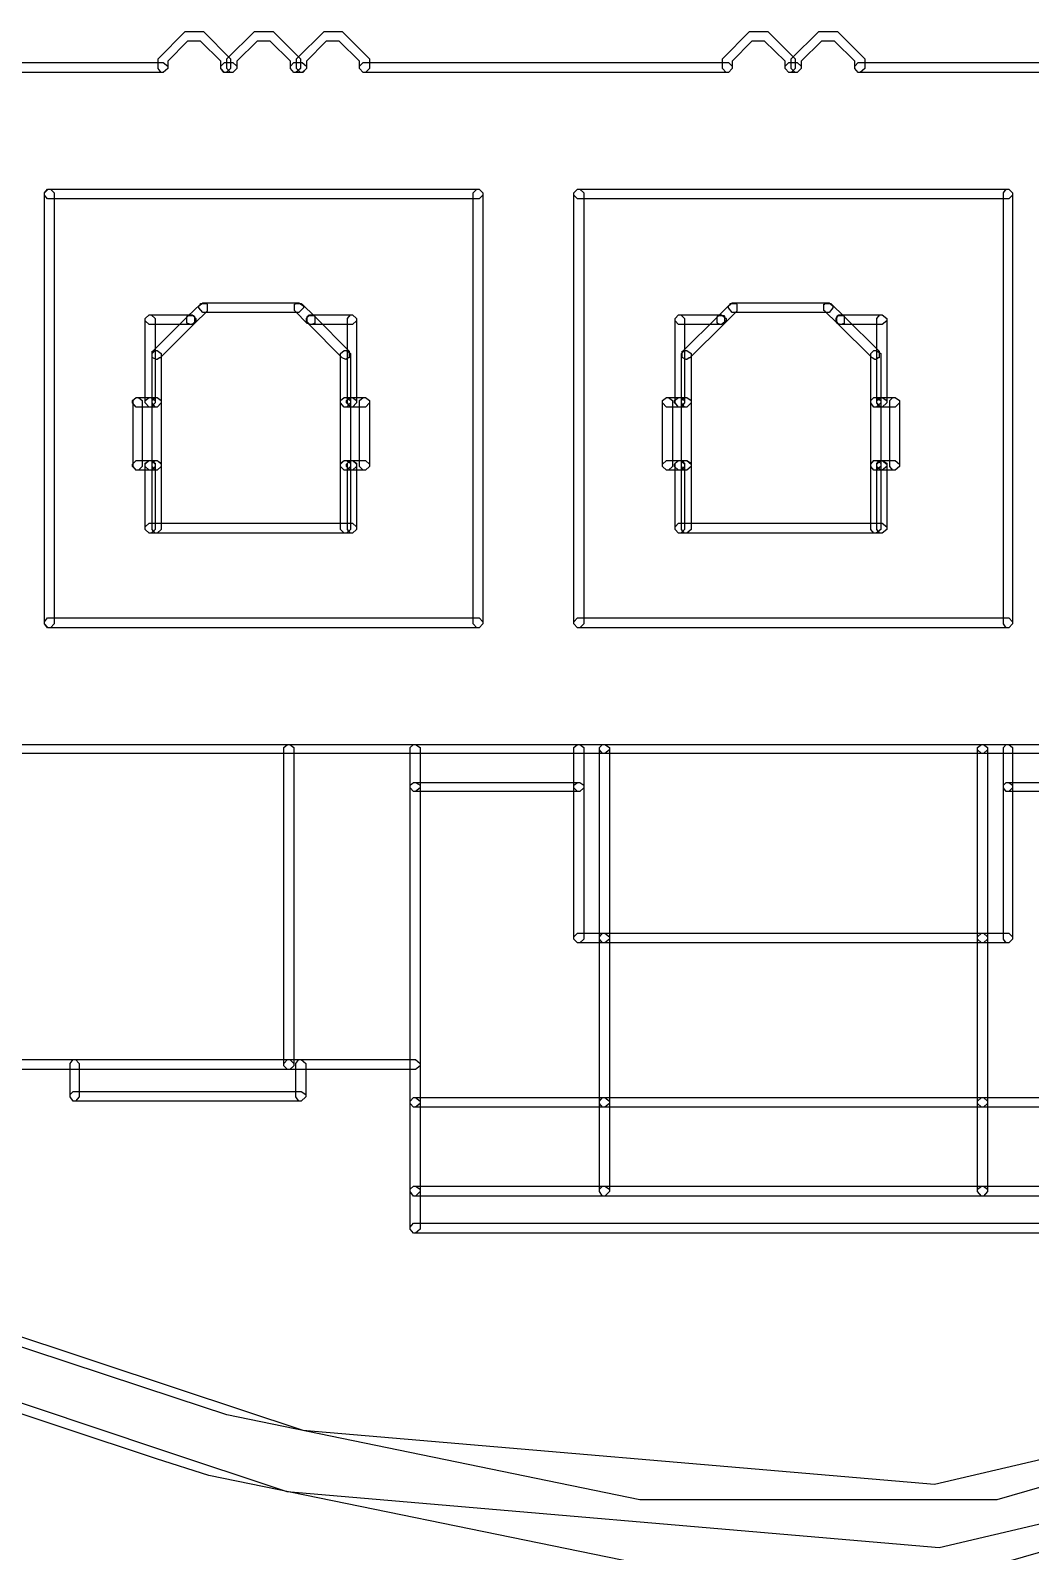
# Model space of a CAD drawing. Extents: x 0.54 to 10.46, y 0.74 to 7.76.
# Drawn here: x 9.7331 to 9.8047, y 4.4152 to 4.5242 of the extents above; entities that cross this region are included whole.
import ezdxf

# ---------------------------------------------------------------- set-up
doc = ezdxf.new("R2010")
doc.units = 0
doc.layers.get('0').update_dxf_attribs({"linetype": 'CONTINUOUS'})

msp = doc.modelspace()

# ---------------------------------------------------------------- linework, layer by layer
at = {"color": 0}
for points in [[(9.93261, 4.55946), (9.92774, 4.52115), (9.92529, 4.51378), (9.92219, 4.50461), (9.8974, 4.46463), (9.86139, 4.43425), (9.85275, 4.4299), (9.8476, 4.42736), (9.80279, 4.41444), (9.78787, 4.41444), (9.78787, 4.41444), (9.77642, 4.41444), (9.74588, 4.42068), (9.74214, 4.42188), (9.72874, 4.42632)], [(9.729, 4.42703), (9.74235, 4.42258), (9.75146, 4.41954), (9.79818, 4.41553), (9.84381, 4.42626), (9.85243, 4.43056), (9.861, 4.4349), (9.89686, 4.46506), (9.9216, 4.50493), (9.92464, 4.51406), (9.92703, 4.52138), (9.93192, 4.55946)], [(9.92806, 4.55946), (9.92333, 4.5224), (9.92101, 4.51525), (9.91803, 4.50635), (9.89399, 4.46761), (9.85906, 4.43821), (9.85069, 4.43397), (9.84571, 4.43147), (9.80231, 4.41894), (9.78787, 4.41894), (9.78787, 4.41894), (9.77675, 4.41894), (9.74718, 4.42503), (9.74354, 4.42622), (9.73058, 4.4305)], [(9.73085, 4.43115), (9.74376, 4.42686), (9.75261, 4.42393), (9.79785, 4.42008), (9.84201, 4.43039), (9.85037, 4.43457), (9.85867, 4.43875), (9.89344, 4.46804), (9.91738, 4.50662), (9.92036, 4.51546), (9.92269, 4.52257), (9.92736, 4.55946)]]:
    msp.add_lwpolyline(points, dxfattribs=at)
for points in [[(9.74707, 4.52115), (9.74696, 4.52115), (9.74675, 4.52143), (9.74675, 4.52149), (9.74675, 4.52197), (9.74528, 4.52339), (9.74485, 4.52339), (9.74436, 4.52339), (9.74294, 4.52197), (9.74294, 4.52149), (9.74294, 4.52143), (9.74262, 4.52115), (9.74257, 4.52115), (9.74246, 4.52115), (9.74224, 4.52143), (9.74224, 4.52149), (9.74224, 4.52214), (9.74419, 4.52408), (9.74485, 4.52408), (9.7455, 4.52408), (9.74744, 4.52214), (9.74744, 4.52149), (9.74744, 4.52143), (9.74713, 4.52115), (9.74707, 4.52115)], [(9.75206, 4.52115), (9.75196, 4.52115), (9.75174, 4.52143), (9.75174, 4.52149), (9.75174, 4.52197), (9.75028, 4.52339), (9.74983, 4.52339), (9.74935, 4.52339), (9.74789, 4.52197), (9.74789, 4.52149), (9.74789, 4.52143), (9.74761, 4.52115), (9.74756, 4.52115), (9.74744, 4.52115), (9.74718, 4.52143), (9.74718, 4.52149), (9.74718, 4.52214), (9.74914, 4.52408), (9.74983, 4.52408), (9.75049, 4.52408), (9.75244, 4.52214), (9.75244, 4.52149), (9.75244, 4.52143), (9.75211, 4.52115), (9.75206, 4.52115)], [(9.75706, 4.52115), (9.75694, 4.52115), (9.75667, 4.52143), (9.75667, 4.52149), (9.75667, 4.52197), (9.75521, 4.52339), (9.75478, 4.52339), (9.75429, 4.52339), (9.75287, 4.52197), (9.75287, 4.52149), (9.75287, 4.52143), (9.75261, 4.52115), (9.75256, 4.52115), (9.75244, 4.52115), (9.75217, 4.52143), (9.75217, 4.52149), (9.75217, 4.52214), (9.75413, 4.52408), (9.75478, 4.52408), (9.75543, 4.52408), (9.75738, 4.52214), (9.75738, 4.52149), (9.75738, 4.52143), (9.75711, 4.52115), (9.75706, 4.52115)], [(9.78754, 4.52115), (9.78743, 4.52115), (9.78717, 4.52143), (9.78717, 4.52149), (9.78717, 4.52197), (9.78569, 4.52339), (9.78526, 4.52339), (9.78478, 4.52339), (9.78336, 4.52197), (9.78336, 4.52149), (9.78336, 4.52143), (9.7831, 4.52115), (9.78304, 4.52115), (9.78293, 4.52115), (9.78267, 4.52143), (9.78267, 4.52149), (9.78267, 4.52214), (9.78461, 4.52408), (9.78526, 4.52408), (9.78592, 4.52408), (9.78787, 4.52214), (9.78787, 4.52149), (9.78787, 4.52143), (9.7876, 4.52115), (9.78754, 4.52115)], [(9.79249, 4.52115), (9.79238, 4.52115), (9.79215, 4.52143), (9.79215, 4.52149), (9.79215, 4.52197), (9.79069, 4.52339), (9.79025, 4.52339), (9.78976, 4.52339), (9.78831, 4.52197), (9.78831, 4.52149), (9.78831, 4.52143), (9.78803, 4.52115), (9.78797, 4.52115), (9.78787, 4.52115), (9.7876, 4.52143), (9.7876, 4.52149), (9.7876, 4.52214), (9.78956, 4.52408), (9.79025, 4.52408), (9.7909, 4.52408), (9.79286, 4.52214), (9.79286, 4.52149), (9.79286, 4.52143), (9.79254, 4.52115), (9.79249, 4.52115)], [(9.74257, 4.52115), (9.72542, 4.52115), (9.72532, 4.52115), (9.72504, 4.52143), (9.72504, 4.52149), (9.72504, 4.5216), (9.72532, 4.52186), (9.72542, 4.52186), (9.74257, 4.52186), (9.74262, 4.52186), (9.74294, 4.5216), (9.74294, 4.52149), (9.74294, 4.52143), (9.74262, 4.52115), (9.74257, 4.52115)], [(9.74756, 4.52115), (9.74713, 4.52115), (9.74701, 4.52115), (9.74675, 4.52143), (9.74675, 4.52149), (9.74675, 4.5216), (9.74701, 4.52186), (9.74713, 4.52186), (9.74756, 4.52186), (9.74761, 4.52186), (9.74789, 4.5216), (9.74789, 4.52149), (9.74789, 4.52143), (9.74761, 4.52115), (9.74756, 4.52115)], [(9.7525, 4.52115), (9.75206, 4.52115), (9.75196, 4.52115), (9.75174, 4.52143), (9.75174, 4.52149), (9.75174, 4.5216), (9.75196, 4.52186), (9.75206, 4.52186), (9.7525, 4.52186), (9.75256, 4.52186), (9.75287, 4.5216), (9.75287, 4.52149), (9.75287, 4.52143), (9.75256, 4.52115), (9.7525, 4.52115)], [(9.78304, 4.52115), (9.75706, 4.52115), (9.75694, 4.52115), (9.75667, 4.52143), (9.75667, 4.52149), (9.75667, 4.5216), (9.75694, 4.52186), (9.75706, 4.52186), (9.78304, 4.52186), (9.7831, 4.52186), (9.78336, 4.5216), (9.78336, 4.52149), (9.78336, 4.52143), (9.7831, 4.52115), (9.78304, 4.52115)], [(9.78797, 4.52115), (9.78754, 4.52115), (9.78743, 4.52115), (9.78717, 4.52143), (9.78717, 4.52149), (9.78717, 4.5216), (9.78743, 4.52186), (9.78754, 4.52186), (9.78797, 4.52186), (9.78803, 4.52186), (9.78831, 4.5216), (9.78831, 4.52149), (9.78831, 4.52143), (9.78803, 4.52115), (9.78797, 4.52115)], [(9.82346, 4.52115), (9.79249, 4.52115), (9.79238, 4.52115), (9.79215, 4.52143), (9.79215, 4.52149), (9.79215, 4.5216), (9.79238, 4.52186), (9.79249, 4.52186), (9.82346, 4.52186), (9.82351, 4.52186), (9.82379, 4.5216), (9.82379, 4.52149), (9.82379, 4.52143), (9.82351, 4.52115), (9.82346, 4.52115)], [(9.76519, 4.5121), (9.73443, 4.5121), (9.73432, 4.5121), (9.7341, 4.51237), (9.7341, 4.51243), (9.7341, 4.51253), (9.73432, 4.51281), (9.73443, 4.51281), (9.76519, 4.51281), (9.76525, 4.51281), (9.76551, 4.51253), (9.76551, 4.51243), (9.76551, 4.51237), (9.76525, 4.5121), (9.76519, 4.5121)], [(9.73449, 4.48139), (9.73438, 4.48139), (9.7341, 4.48167), (9.7341, 4.48172), (9.7341, 4.51243), (9.7341, 4.51253), (9.73438, 4.51281), (9.73449, 4.51281), (9.73454, 4.51281), (9.73481, 4.51253), (9.73481, 4.51243), (9.73481, 4.48172), (9.73481, 4.48167), (9.73454, 4.48139), (9.73449, 4.48139)], [(9.76519, 4.48139), (9.76508, 4.48139), (9.76481, 4.48167), (9.76481, 4.48172), (9.76481, 4.51243), (9.76481, 4.51253), (9.76508, 4.51281), (9.76519, 4.51281), (9.76525, 4.51281), (9.76551, 4.51253), (9.76551, 4.51243), (9.76551, 4.48172), (9.76551, 4.48167), (9.76525, 4.48139), (9.76519, 4.48139)], [(9.80311, 4.5121), (9.7724, 4.5121), (9.77229, 4.5121), (9.77203, 4.51237), (9.77203, 4.51243), (9.77203, 4.51253), (9.77229, 4.51281), (9.7724, 4.51281), (9.80311, 4.51281), (9.80317, 4.51281), (9.80344, 4.51253), (9.80344, 4.51243), (9.80344, 4.51237), (9.80317, 4.5121), (9.80311, 4.5121)], [(9.7724, 4.48139), (9.77229, 4.48139), (9.77203, 4.48167), (9.77203, 4.48172), (9.77203, 4.51243), (9.77203, 4.51253), (9.77229, 4.51281), (9.7724, 4.51281), (9.77246, 4.51281), (9.77274, 4.51253), (9.77274, 4.51243), (9.77274, 4.48172), (9.77274, 4.48167), (9.77246, 4.48139), (9.7724, 4.48139)], [(9.80311, 4.48139), (9.803, 4.48139), (9.80279, 4.48167), (9.80279, 4.48172), (9.80279, 4.51243), (9.80279, 4.51253), (9.803, 4.51281), (9.80311, 4.51281), (9.80317, 4.51281), (9.80344, 4.51253), (9.80344, 4.51243), (9.80344, 4.48172), (9.80344, 4.48167), (9.80317, 4.48139), (9.80311, 4.48139)], [(9.74462, 4.5031), (9.74462, 4.5031), (9.74436, 4.50319), (9.74436, 4.50319), (9.74431, 4.50325), (9.74431, 4.50369), (9.74436, 4.50369), (9.74528, 4.50456), (9.74528, 4.50461), (9.74571, 4.50461), (9.74576, 4.50456), (9.74576, 4.50456), (9.74576, 4.50412), (9.74576, 4.50407), (9.74485, 4.50319), (9.74479, 4.50319), (9.74462, 4.5031), (9.74462, 4.5031)], [(9.75228, 4.50396), (9.74556, 4.50396), (9.74544, 4.50396), (9.74517, 4.50429), (9.74517, 4.50435), (9.74517, 4.50444), (9.74544, 4.50467), (9.74556, 4.50467), (9.75228, 4.50467), (9.75233, 4.50467), (9.75265, 4.50444), (9.75265, 4.50435), (9.75265, 4.50429), (9.75233, 4.50396), (9.75228, 4.50396)], [(9.75319, 4.5031), (9.75319, 4.5031), (9.75293, 4.50319), (9.75293, 4.50319), (9.75206, 4.50407), (9.75201, 4.50412), (9.75201, 4.50456), (9.75206, 4.50456), (9.75206, 4.50461), (9.7525, 4.50461), (9.75256, 4.50456), (9.75347, 4.50369), (9.75347, 4.50369), (9.75347, 4.50325), (9.75347, 4.50319), (9.75342, 4.50319), (9.75325, 4.5031), (9.75319, 4.5031)], [(9.78256, 4.5031), (9.7825, 4.5031), (9.78233, 4.50319), (9.78233, 4.50319), (9.78228, 4.50325), (9.78228, 4.50369), (9.78233, 4.50369), (9.78321, 4.50456), (9.78321, 4.50461), (9.78364, 4.50461), (9.78369, 4.50456), (9.78369, 4.50456), (9.78369, 4.50412), (9.78369, 4.50407), (9.78282, 4.50319), (9.78276, 4.50319), (9.78261, 4.5031), (9.78256, 4.5031)], [(9.79025, 4.50396), (9.78347, 4.50396), (9.78336, 4.50396), (9.7831, 4.50429), (9.7831, 4.50435), (9.7831, 4.50444), (9.78336, 4.50467), (9.78347, 4.50467), (9.79025, 4.50467), (9.79031, 4.50467), (9.79058, 4.50444), (9.79058, 4.50435), (9.79058, 4.50429), (9.79031, 4.50396), (9.79025, 4.50396)], [(9.79113, 4.5031), (9.79113, 4.5031), (9.7909, 4.50319), (9.7909, 4.50319), (9.78999, 4.50407), (9.78993, 4.50412), (9.78993, 4.50456), (9.78999, 4.50456), (9.78999, 4.50461), (9.79042, 4.50461), (9.79047, 4.50456), (9.79139, 4.50369), (9.79139, 4.50369), (9.79139, 4.50325), (9.79139, 4.50319), (9.79135, 4.50319), (9.79118, 4.5031), (9.79113, 4.5031)], [(9.74462, 4.5031), (9.74169, 4.5031), (9.7416, 4.5031), (9.74132, 4.50336), (9.74132, 4.50342), (9.74132, 4.50353), (9.7416, 4.50379), (9.74169, 4.50379), (9.74462, 4.50379), (9.74468, 4.50379), (9.74496, 4.50353), (9.74496, 4.50342), (9.74496, 4.50336), (9.74468, 4.5031), (9.74462, 4.5031)], [(9.74169, 4.49718), (9.7416, 4.49718), (9.74132, 4.4975), (9.74132, 4.49756), (9.74132, 4.50342), (9.74132, 4.50353), (9.7416, 4.50379), (9.74169, 4.50379), (9.74175, 4.50379), (9.74203, 4.50353), (9.74203, 4.50342), (9.74203, 4.49756), (9.74203, 4.4975), (9.74175, 4.49718), (9.74169, 4.49718)], [(9.74214, 4.5006), (9.74214, 4.5006), (9.74186, 4.50071), (9.74186, 4.50071), (9.74181, 4.50076), (9.74181, 4.50119), (9.74186, 4.50119), (9.74436, 4.50369), (9.74436, 4.50375), (9.74479, 4.50375), (9.74485, 4.50369), (9.74485, 4.50369), (9.74485, 4.50325), (9.74485, 4.50319), (9.7424, 4.50071), (9.74235, 4.50071), (9.74219, 4.5006), (9.74214, 4.5006)], [(9.75612, 4.5031), (9.75319, 4.5031), (9.7531, 4.5031), (9.75287, 4.50336), (9.75287, 4.50342), (9.75287, 4.50353), (9.7531, 4.50379), (9.75319, 4.50379), (9.75612, 4.50379), (9.75618, 4.50379), (9.75646, 4.50353), (9.75646, 4.50342), (9.75646, 4.50336), (9.75618, 4.5031), (9.75612, 4.5031)], [(9.75569, 4.5006), (9.75569, 4.5006), (9.75543, 4.50071), (9.75543, 4.50071), (9.75299, 4.50319), (9.75293, 4.50325), (9.75293, 4.50369), (9.75299, 4.50369), (9.75299, 4.50375), (9.75342, 4.50375), (9.75347, 4.50369), (9.75592, 4.50119), (9.75592, 4.50119), (9.75592, 4.50076), (9.75592, 4.50071), (9.75586, 4.50071), (9.75569, 4.5006), (9.75569, 4.5006)], [(9.75612, 4.49718), (9.75603, 4.49718), (9.75581, 4.4975), (9.75581, 4.49756), (9.75581, 4.50342), (9.75581, 4.50353), (9.75603, 4.50379), (9.75612, 4.50379), (9.75618, 4.50379), (9.75646, 4.50353), (9.75646, 4.50342), (9.75646, 4.49756), (9.75646, 4.4975), (9.75618, 4.49718), (9.75612, 4.49718)], [(9.78256, 4.5031), (9.77963, 4.5031), (9.77951, 4.5031), (9.77929, 4.50336), (9.77929, 4.50342), (9.77929, 4.50353), (9.77951, 4.50379), (9.77963, 4.50379), (9.78256, 4.50379), (9.78261, 4.50379), (9.78293, 4.50353), (9.78293, 4.50342), (9.78293, 4.50336), (9.78261, 4.5031), (9.78256, 4.5031)], [(9.77963, 4.49718), (9.77951, 4.49718), (9.77929, 4.4975), (9.77929, 4.49756), (9.77929, 4.50342), (9.77929, 4.50353), (9.77951, 4.50379), (9.77963, 4.50379), (9.77968, 4.50379), (9.77994, 4.50353), (9.77994, 4.50342), (9.77994, 4.49756), (9.77994, 4.4975), (9.77968, 4.49718), (9.77963, 4.49718)], [(9.78006, 4.5006), (9.78006, 4.5006), (9.77983, 4.50071), (9.77983, 4.50071), (9.77979, 4.50076), (9.77979, 4.50119), (9.77983, 4.50119), (9.78233, 4.50369), (9.78233, 4.50375), (9.78276, 4.50375), (9.78282, 4.50369), (9.78282, 4.50369), (9.78282, 4.50325), (9.78282, 4.50319), (9.78033, 4.50071), (9.78028, 4.50071), (9.78011, 4.5006), (9.78006, 4.5006)], [(9.79406, 4.5031), (9.79113, 4.5031), (9.79101, 4.5031), (9.79081, 4.50336), (9.79081, 4.50342), (9.79081, 4.50353), (9.79101, 4.50379), (9.79113, 4.50379), (9.79406, 4.50379), (9.79411, 4.50379), (9.79443, 4.50353), (9.79443, 4.50342), (9.79443, 4.50336), (9.79411, 4.5031), (9.79406, 4.5031)], [(9.79362, 4.5006), (9.79357, 4.5006), (9.7934, 4.50071), (9.7934, 4.50071), (9.7909, 4.50319), (9.79085, 4.50325), (9.79085, 4.50369), (9.7909, 4.50369), (9.7909, 4.50375), (9.79135, 4.50375), (9.79139, 4.50369), (9.79389, 4.50119), (9.79389, 4.50119), (9.79389, 4.50076), (9.79389, 4.50071), (9.79383, 4.50071), (9.79368, 4.5006), (9.79362, 4.5006)], [(9.79406, 4.49718), (9.79394, 4.49718), (9.79372, 4.4975), (9.79372, 4.49756), (9.79372, 4.50342), (9.79372, 4.50353), (9.79394, 4.50379), (9.79406, 4.50379), (9.79411, 4.50379), (9.79443, 4.50353), (9.79443, 4.50342), (9.79443, 4.49756), (9.79443, 4.4975), (9.79411, 4.49718), (9.79406, 4.49718)], [(9.74214, 4.49718), (9.74203, 4.49718), (9.74181, 4.4975), (9.74181, 4.49756), (9.74181, 4.50092), (9.74181, 4.50103), (9.74203, 4.50125), (9.74214, 4.50125), (9.74219, 4.50125), (9.74246, 4.50103), (9.74246, 4.50092), (9.74246, 4.49756), (9.74246, 4.4975), (9.74219, 4.49718), (9.74214, 4.49718)], [(9.75569, 4.49718), (9.75558, 4.49718), (9.75532, 4.4975), (9.75532, 4.49756), (9.75532, 4.50092), (9.75532, 4.50103), (9.75558, 4.50125), (9.75569, 4.50125), (9.75575, 4.50125), (9.75603, 4.50103), (9.75603, 4.50092), (9.75603, 4.49756), (9.75603, 4.4975), (9.75575, 4.49718), (9.75569, 4.49718)], [(9.78006, 4.49718), (9.77994, 4.49718), (9.77974, 4.4975), (9.77974, 4.49756), (9.77974, 4.50092), (9.77974, 4.50103), (9.77994, 4.50125), (9.78006, 4.50125), (9.78011, 4.50125), (9.78043, 4.50103), (9.78043, 4.50092), (9.78043, 4.49756), (9.78043, 4.4975), (9.78011, 4.49718), (9.78006, 4.49718)], [(9.79362, 4.49718), (9.79351, 4.49718), (9.79329, 4.4975), (9.79329, 4.49756), (9.79329, 4.50092), (9.79329, 4.50103), (9.79351, 4.50125), (9.79362, 4.50125), (9.79368, 4.50125), (9.794, 4.50103), (9.794, 4.50092), (9.794, 4.49756), (9.794, 4.4975), (9.79368, 4.49718), (9.79362, 4.49718)], [(9.74169, 4.49718), (9.74078, 4.49718), (9.74067, 4.49718), (9.7404, 4.4975), (9.7404, 4.49756), (9.7404, 4.49767), (9.74067, 4.49789), (9.74078, 4.49789), (9.74169, 4.49789), (9.74175, 4.49789), (9.74203, 4.49767), (9.74203, 4.49756), (9.74203, 4.4975), (9.74175, 4.49718), (9.74169, 4.49718)], [(9.74078, 4.49268), (9.74067, 4.49268), (9.74046, 4.49294), (9.74046, 4.493), (9.74046, 4.49756), (9.74046, 4.49767), (9.74067, 4.49789), (9.74078, 4.49789), (9.74083, 4.49789), (9.7411, 4.49767), (9.7411, 4.49756), (9.7411, 4.493), (9.7411, 4.49294), (9.74083, 4.49268), (9.74078, 4.49268)], [(9.74214, 4.49718), (9.74169, 4.49718), (9.7416, 4.49718), (9.74132, 4.4975), (9.74132, 4.49756), (9.74132, 4.49767), (9.7416, 4.49789), (9.74169, 4.49789), (9.74214, 4.49789), (9.74219, 4.49789), (9.74246, 4.49767), (9.74246, 4.49756), (9.74246, 4.4975), (9.74219, 4.49718), (9.74214, 4.49718)], [(9.74214, 4.49268), (9.74203, 4.49268), (9.74181, 4.49294), (9.74181, 4.493), (9.74181, 4.49756), (9.74181, 4.49767), (9.74203, 4.49789), (9.74214, 4.49789), (9.74219, 4.49789), (9.74246, 4.49767), (9.74246, 4.49756), (9.74246, 4.493), (9.74246, 4.49294), (9.74219, 4.49268), (9.74214, 4.49268)], [(9.75612, 4.49718), (9.75569, 4.49718), (9.75558, 4.49718), (9.75532, 4.4975), (9.75532, 4.49756), (9.75532, 4.49767), (9.75558, 4.49789), (9.75569, 4.49789), (9.75612, 4.49789), (9.75618, 4.49789), (9.75646, 4.49767), (9.75646, 4.49756), (9.75646, 4.4975), (9.75618, 4.49718), (9.75612, 4.49718)], [(9.75569, 4.49268), (9.75558, 4.49268), (9.75532, 4.49294), (9.75532, 4.493), (9.75532, 4.49756), (9.75532, 4.49767), (9.75558, 4.49789), (9.75569, 4.49789), (9.75575, 4.49789), (9.75603, 4.49767), (9.75603, 4.49756), (9.75603, 4.493), (9.75603, 4.49294), (9.75575, 4.49268), (9.75569, 4.49268)], [(9.75706, 4.49718), (9.75612, 4.49718), (9.75603, 4.49718), (9.75575, 4.4975), (9.75575, 4.49756), (9.75575, 4.49767), (9.75603, 4.49789), (9.75612, 4.49789), (9.75706, 4.49789), (9.75711, 4.49789), (9.75738, 4.49767), (9.75738, 4.49756), (9.75738, 4.4975), (9.75711, 4.49718), (9.75706, 4.49718)], [(9.75706, 4.49268), (9.75694, 4.49268), (9.75667, 4.49294), (9.75667, 4.493), (9.75667, 4.49756), (9.75667, 4.49767), (9.75694, 4.49789), (9.75706, 4.49789), (9.75711, 4.49789), (9.75738, 4.49767), (9.75738, 4.49756), (9.75738, 4.493), (9.75738, 4.49294), (9.75711, 4.49268), (9.75706, 4.49268)], [(9.77963, 4.49718), (9.77875, 4.49718), (9.77865, 4.49718), (9.77838, 4.4975), (9.77838, 4.49756), (9.77838, 4.49767), (9.77865, 4.49789), (9.77875, 4.49789), (9.77963, 4.49789), (9.77968, 4.49789), (9.77994, 4.49767), (9.77994, 4.49756), (9.77994, 4.4975), (9.77968, 4.49718), (9.77963, 4.49718)], [(9.77875, 4.49268), (9.77865, 4.49268), (9.77838, 4.49294), (9.77838, 4.493), (9.77838, 4.49756), (9.77838, 4.49767), (9.77865, 4.49789), (9.77875, 4.49789), (9.77881, 4.49789), (9.77908, 4.49767), (9.77908, 4.49756), (9.77908, 4.493), (9.77908, 4.49294), (9.77881, 4.49268), (9.77875, 4.49268)], [(9.78006, 4.49718), (9.77963, 4.49718), (9.77951, 4.49718), (9.77924, 4.4975), (9.77924, 4.49756), (9.77924, 4.49767), (9.77951, 4.49789), (9.77963, 4.49789), (9.78006, 4.49789), (9.78011, 4.49789), (9.78043, 4.49767), (9.78043, 4.49756), (9.78043, 4.4975), (9.78011, 4.49718), (9.78006, 4.49718)], [(9.78006, 4.49268), (9.77994, 4.49268), (9.77974, 4.49294), (9.77974, 4.493), (9.77974, 4.49756), (9.77974, 4.49767), (9.77994, 4.49789), (9.78006, 4.49789), (9.78011, 4.49789), (9.78043, 4.49767), (9.78043, 4.49756), (9.78043, 4.493), (9.78043, 4.49294), (9.78011, 4.49268), (9.78006, 4.49268)], [(9.79406, 4.49718), (9.79362, 4.49718), (9.79351, 4.49718), (9.79329, 4.4975), (9.79329, 4.49756), (9.79329, 4.49767), (9.79351, 4.49789), (9.79362, 4.49789), (9.79406, 4.49789), (9.79411, 4.49789), (9.79443, 4.49767), (9.79443, 4.49756), (9.79443, 4.4975), (9.79411, 4.49718), (9.79406, 4.49718)], [(9.79362, 4.49268), (9.79351, 4.49268), (9.79329, 4.49294), (9.79329, 4.493), (9.79329, 4.49756), (9.79329, 4.49767), (9.79351, 4.49789), (9.79362, 4.49789), (9.79368, 4.49789), (9.794, 4.49767), (9.794, 4.49756), (9.794, 4.493), (9.794, 4.49294), (9.79368, 4.49268), (9.79362, 4.49268)], [(9.79497, 4.49718), (9.79411, 4.49718), (9.794, 4.49718), (9.79372, 4.4975), (9.79372, 4.49756), (9.79372, 4.49767), (9.794, 4.49789), (9.79411, 4.49789), (9.79497, 4.49789), (9.79503, 4.49789), (9.79536, 4.49767), (9.79536, 4.49756), (9.79536, 4.4975), (9.79503, 4.49718), (9.79497, 4.49718)], [(9.79497, 4.49268), (9.79486, 4.49268), (9.79465, 4.49294), (9.79465, 4.493), (9.79465, 4.49756), (9.79465, 4.49767), (9.79486, 4.49789), (9.79497, 4.49789), (9.79503, 4.49789), (9.79536, 4.49767), (9.79536, 4.49756), (9.79536, 4.493), (9.79536, 4.49294), (9.79503, 4.49268), (9.79497, 4.49268)], [(9.74169, 4.49268), (9.74078, 4.49268), (9.74067, 4.49268), (9.7404, 4.49294), (9.7404, 4.493), (9.7404, 4.49311), (9.74067, 4.49338), (9.74078, 4.49338), (9.74169, 4.49338), (9.74175, 4.49338), (9.74203, 4.49311), (9.74203, 4.493), (9.74203, 4.49294), (9.74175, 4.49268), (9.74169, 4.49268)], [(9.74169, 4.48817), (9.7416, 4.48817), (9.74132, 4.48844), (9.74132, 4.4885), (9.74132, 4.49306), (9.74132, 4.49317), (9.7416, 4.49338), (9.74169, 4.49338), (9.74175, 4.49338), (9.74203, 4.49317), (9.74203, 4.49306), (9.74203, 4.4885), (9.74203, 4.48844), (9.74175, 4.48817), (9.74169, 4.48817)], [(9.74214, 4.49268), (9.74169, 4.49268), (9.7416, 4.49268), (9.74132, 4.49294), (9.74132, 4.493), (9.74132, 4.49311), (9.7416, 4.49338), (9.74169, 4.49338), (9.74214, 4.49338), (9.74219, 4.49338), (9.74246, 4.49311), (9.74246, 4.493), (9.74246, 4.49294), (9.74219, 4.49268), (9.74214, 4.49268)], [(9.74214, 4.48817), (9.74203, 4.48817), (9.74181, 4.48844), (9.74181, 4.4885), (9.74181, 4.49306), (9.74181, 4.49317), (9.74203, 4.49338), (9.74214, 4.49338), (9.74219, 4.49338), (9.74246, 4.49317), (9.74246, 4.49306), (9.74246, 4.4885), (9.74246, 4.48844), (9.74219, 4.48817), (9.74214, 4.48817)], [(9.75569, 4.48817), (9.75558, 4.48817), (9.75532, 4.48844), (9.75532, 4.4885), (9.75532, 4.49306), (9.75532, 4.49317), (9.75558, 4.49338), (9.75569, 4.49338), (9.75575, 4.49338), (9.75603, 4.49317), (9.75603, 4.49306), (9.75603, 4.4885), (9.75603, 4.48844), (9.75575, 4.48817), (9.75569, 4.48817)], [(9.75612, 4.49268), (9.75569, 4.49268), (9.75558, 4.49268), (9.75532, 4.49294), (9.75532, 4.493), (9.75532, 4.49311), (9.75558, 4.49338), (9.75569, 4.49338), (9.75612, 4.49338), (9.75618, 4.49338), (9.75646, 4.49311), (9.75646, 4.493), (9.75646, 4.49294), (9.75618, 4.49268), (9.75612, 4.49268)], [(9.75706, 4.49268), (9.75612, 4.49268), (9.75603, 4.49268), (9.75575, 4.49294), (9.75575, 4.493), (9.75575, 4.49311), (9.75603, 4.49338), (9.75612, 4.49338), (9.75706, 4.49338), (9.75711, 4.49338), (9.75738, 4.49311), (9.75738, 4.493), (9.75738, 4.49294), (9.75711, 4.49268), (9.75706, 4.49268)], [(9.75612, 4.48817), (9.75603, 4.48817), (9.75581, 4.48844), (9.75581, 4.4885), (9.75581, 4.49306), (9.75581, 4.49317), (9.75603, 4.49338), (9.75612, 4.49338), (9.75618, 4.49338), (9.75646, 4.49317), (9.75646, 4.49306), (9.75646, 4.4885), (9.75646, 4.48844), (9.75618, 4.48817), (9.75612, 4.48817)], [(9.77963, 4.49268), (9.77875, 4.49268), (9.77865, 4.49268), (9.77838, 4.49294), (9.77838, 4.493), (9.77838, 4.49311), (9.77865, 4.49338), (9.77875, 4.49338), (9.77963, 4.49338), (9.77968, 4.49338), (9.77994, 4.49311), (9.77994, 4.493), (9.77994, 4.49294), (9.77968, 4.49268), (9.77963, 4.49268)], [(9.78006, 4.49268), (9.77963, 4.49268), (9.77951, 4.49268), (9.77924, 4.49294), (9.77924, 4.493), (9.77924, 4.49311), (9.77951, 4.49338), (9.77963, 4.49338), (9.78006, 4.49338), (9.78011, 4.49338), (9.78043, 4.49311), (9.78043, 4.493), (9.78043, 4.49294), (9.78011, 4.49268), (9.78006, 4.49268)], [(9.77963, 4.48817), (9.77951, 4.48817), (9.77929, 4.48844), (9.77929, 4.4885), (9.77929, 4.49306), (9.77929, 4.49317), (9.77951, 4.49338), (9.77963, 4.49338), (9.77968, 4.49338), (9.77994, 4.49317), (9.77994, 4.49306), (9.77994, 4.4885), (9.77994, 4.48844), (9.77968, 4.48817), (9.77963, 4.48817)], [(9.78006, 4.48817), (9.77994, 4.48817), (9.77974, 4.48844), (9.77974, 4.4885), (9.77974, 4.49306), (9.77974, 4.49317), (9.77994, 4.49338), (9.78006, 4.49338), (9.78011, 4.49338), (9.78043, 4.49317), (9.78043, 4.49306), (9.78043, 4.4885), (9.78043, 4.48844), (9.78011, 4.48817), (9.78006, 4.48817)], [(9.79362, 4.48817), (9.79351, 4.48817), (9.79329, 4.48844), (9.79329, 4.4885), (9.79329, 4.49306), (9.79329, 4.49317), (9.79351, 4.49338), (9.79362, 4.49338), (9.79368, 4.49338), (9.794, 4.49317), (9.794, 4.49306), (9.794, 4.4885), (9.794, 4.48844), (9.79368, 4.48817), (9.79362, 4.48817)], [(9.79406, 4.49268), (9.79362, 4.49268), (9.79351, 4.49268), (9.79329, 4.49294), (9.79329, 4.493), (9.79329, 4.49311), (9.79351, 4.49338), (9.79362, 4.49338), (9.79406, 4.49338), (9.79411, 4.49338), (9.79443, 4.49311), (9.79443, 4.493), (9.79443, 4.49294), (9.79411, 4.49268), (9.79406, 4.49268)], [(9.79406, 4.48817), (9.79394, 4.48817), (9.79372, 4.48844), (9.79372, 4.4885), (9.79372, 4.49306), (9.79372, 4.49317), (9.79394, 4.49338), (9.79406, 4.49338), (9.79411, 4.49338), (9.79443, 4.49317), (9.79443, 4.49306), (9.79443, 4.4885), (9.79443, 4.48844), (9.79411, 4.48817), (9.79406, 4.48817)], [(9.79497, 4.49268), (9.79411, 4.49268), (9.794, 4.49268), (9.79372, 4.49294), (9.79372, 4.493), (9.79372, 4.49311), (9.794, 4.49338), (9.79411, 4.49338), (9.79497, 4.49338), (9.79503, 4.49338), (9.79536, 4.49311), (9.79536, 4.493), (9.79536, 4.49294), (9.79503, 4.49268), (9.79497, 4.49268)], [(9.75612, 4.48817), (9.74169, 4.48817), (9.7416, 4.48817), (9.74132, 4.48844), (9.74132, 4.4885), (9.74132, 4.48861), (9.7416, 4.48888), (9.74169, 4.48888), (9.75612, 4.48888), (9.75618, 4.48888), (9.75646, 4.48861), (9.75646, 4.4885), (9.75646, 4.48844), (9.75618, 4.48817), (9.75612, 4.48817)], [(9.79406, 4.48817), (9.77963, 4.48817), (9.77951, 4.48817), (9.77929, 4.48844), (9.77929, 4.4885), (9.77929, 4.48861), (9.77951, 4.48888), (9.77963, 4.48888), (9.79406, 4.48888), (9.79411, 4.48888), (9.79443, 4.48861), (9.79443, 4.4885), (9.79443, 4.48844), (9.79411, 4.48817), (9.79406, 4.48817)], [(9.76519, 4.48139), (9.73443, 4.48139), (9.73432, 4.48139), (9.7341, 4.48167), (9.7341, 4.48172), (9.7341, 4.48182), (9.73432, 4.4821), (9.73443, 4.4821), (9.76519, 4.4821), (9.76525, 4.4821), (9.76551, 4.48182), (9.76551, 4.48172), (9.76551, 4.48167), (9.76525, 4.48139), (9.76519, 4.48139)], [(9.80311, 4.48139), (9.7724, 4.48139), (9.77229, 4.48139), (9.77203, 4.48167), (9.77203, 4.48172), (9.77203, 4.48182), (9.77229, 4.4821), (9.7724, 4.4821), (9.80311, 4.4821), (9.80317, 4.4821), (9.80344, 4.48182), (9.80344, 4.48172), (9.80344, 4.48167), (9.80317, 4.48139), (9.80311, 4.48139)], [(9.77419, 4.47239), (9.72542, 4.47239), (9.72532, 4.47239), (9.7251, 4.47265), (9.7251, 4.47271), (9.7251, 4.47282), (9.72532, 4.47304), (9.72542, 4.47304), (9.77419, 4.47304), (9.77425, 4.47304), (9.77458, 4.47282), (9.77458, 4.47271), (9.77458, 4.47265), (9.77425, 4.47239), (9.77419, 4.47239)], [(9.75163, 4.44976), (9.75151, 4.44976), (9.75125, 4.45003), (9.75125, 4.45008), (9.75125, 4.47271), (9.75125, 4.47282), (9.75151, 4.47304), (9.75163, 4.47304), (9.75168, 4.47304), (9.75196, 4.47282), (9.75196, 4.47271), (9.75196, 4.45008), (9.75196, 4.45003), (9.75168, 4.44976), (9.75163, 4.44976)], [(9.76064, 4.46967), (9.76053, 4.46967), (9.76031, 4.46994), (9.76031, 4.47), (9.76031, 4.47271), (9.76031, 4.47282), (9.76053, 4.47304), (9.76064, 4.47304), (9.76069, 4.47304), (9.76101, 4.47282), (9.76101, 4.47271), (9.76101, 4.47), (9.76101, 4.46994), (9.76069, 4.46967), (9.76064, 4.46967)], [(9.7724, 4.46967), (9.77229, 4.46967), (9.77203, 4.46994), (9.77203, 4.47), (9.77203, 4.47271), (9.77203, 4.47282), (9.77229, 4.47304), (9.7724, 4.47304), (9.77246, 4.47304), (9.77274, 4.47282), (9.77274, 4.47271), (9.77274, 4.47), (9.77274, 4.46994), (9.77246, 4.46967), (9.7724, 4.46967)], [(9.80132, 4.47239), (9.77419, 4.47239), (9.77408, 4.47239), (9.77387, 4.47265), (9.77387, 4.47271), (9.77387, 4.47282), (9.77408, 4.47304), (9.77419, 4.47304), (9.80132, 4.47304), (9.80137, 4.47304), (9.80165, 4.47282), (9.80165, 4.47271), (9.80165, 4.47265), (9.80137, 4.47239), (9.80132, 4.47239)], [(9.77419, 4.45882), (9.77408, 4.45882), (9.77387, 4.4591), (9.77387, 4.45915), (9.77387, 4.47271), (9.77387, 4.47282), (9.77408, 4.47304), (9.77419, 4.47304), (9.77425, 4.47304), (9.77458, 4.47282), (9.77458, 4.47271), (9.77458, 4.45915), (9.77458, 4.4591), (9.77425, 4.45882), (9.77419, 4.45882)], [(9.80132, 4.45882), (9.80122, 4.45882), (9.80094, 4.4591), (9.80094, 4.45915), (9.80094, 4.47271), (9.80094, 4.47282), (9.80122, 4.47304), (9.80132, 4.47304), (9.80137, 4.47304), (9.80165, 4.47282), (9.80165, 4.47271), (9.80165, 4.45915), (9.80165, 4.4591), (9.80137, 4.45882), (9.80132, 4.45882)], [(9.8501, 4.47239), (9.80132, 4.47239), (9.80122, 4.47239), (9.80094, 4.47265), (9.80094, 4.47271), (9.80094, 4.47282), (9.80122, 4.47304), (9.80132, 4.47304), (9.8501, 4.47304), (9.85015, 4.47304), (9.85042, 4.47282), (9.85042, 4.47271), (9.85042, 4.47265), (9.85015, 4.47239), (9.8501, 4.47239)], [(9.80311, 4.46967), (9.803, 4.46967), (9.80279, 4.46994), (9.80279, 4.47), (9.80279, 4.47271), (9.80279, 4.47282), (9.803, 4.47304), (9.80311, 4.47304), (9.80317, 4.47304), (9.80344, 4.47282), (9.80344, 4.47271), (9.80344, 4.47), (9.80344, 4.46994), (9.80317, 4.46967), (9.80311, 4.46967)], [(9.7724, 4.46967), (9.76064, 4.46967), (9.76053, 4.46967), (9.76031, 4.46994), (9.76031, 4.47), (9.76031, 4.47011), (9.76053, 4.47032), (9.76064, 4.47032), (9.7724, 4.47032), (9.77246, 4.47032), (9.77274, 4.47011), (9.77274, 4.47), (9.77274, 4.46994), (9.77246, 4.46967), (9.7724, 4.46967)], [(9.76064, 4.44706), (9.76053, 4.44706), (9.76031, 4.44732), (9.76031, 4.44738), (9.76031, 4.47), (9.76031, 4.47011), (9.76053, 4.47032), (9.76064, 4.47032), (9.76069, 4.47032), (9.76101, 4.47011), (9.76101, 4.47), (9.76101, 4.44738), (9.76101, 4.44732), (9.76069, 4.44706), (9.76064, 4.44706)], [(9.7724, 4.45882), (9.77229, 4.45882), (9.77203, 4.4591), (9.77203, 4.45915), (9.77203, 4.47), (9.77203, 4.47011), (9.77229, 4.47032), (9.7724, 4.47032), (9.77246, 4.47032), (9.77274, 4.47011), (9.77274, 4.47), (9.77274, 4.45915), (9.77274, 4.4591), (9.77246, 4.45882), (9.7724, 4.45882)], [(9.81483, 4.46967), (9.80311, 4.46967), (9.803, 4.46967), (9.80279, 4.46994), (9.80279, 4.47), (9.80279, 4.47011), (9.803, 4.47032), (9.80311, 4.47032), (9.81483, 4.47032), (9.81489, 4.47032), (9.81521, 4.47011), (9.81521, 4.47), (9.81521, 4.46994), (9.81489, 4.46967), (9.81483, 4.46967)], [(9.80311, 4.45882), (9.803, 4.45882), (9.80279, 4.4591), (9.80279, 4.45915), (9.80279, 4.47), (9.80279, 4.47011), (9.803, 4.47032), (9.80311, 4.47032), (9.80317, 4.47032), (9.80344, 4.47011), (9.80344, 4.47), (9.80344, 4.45915), (9.80344, 4.4591), (9.80317, 4.45882), (9.80311, 4.45882)], [(9.77419, 4.45882), (9.7724, 4.45882), (9.77229, 4.45882), (9.77203, 4.4591), (9.77203, 4.45915), (9.77203, 4.45925), (9.77229, 4.45953), (9.7724, 4.45953), (9.77419, 4.45953), (9.77425, 4.45953), (9.77458, 4.45925), (9.77458, 4.45915), (9.77458, 4.4591), (9.77425, 4.45882), (9.77419, 4.45882)], [(9.77419, 4.44706), (9.77408, 4.44706), (9.77387, 4.44732), (9.77387, 4.44738), (9.77387, 4.45915), (9.77387, 4.45925), (9.77408, 4.45953), (9.77419, 4.45953), (9.77425, 4.45953), (9.77458, 4.45925), (9.77458, 4.45915), (9.77458, 4.44738), (9.77458, 4.44732), (9.77425, 4.44706), (9.77419, 4.44706)], [(9.80132, 4.45882), (9.77419, 4.45882), (9.77408, 4.45882), (9.77387, 4.4591), (9.77387, 4.45915), (9.77387, 4.45925), (9.77408, 4.45953), (9.77419, 4.45953), (9.80132, 4.45953), (9.80137, 4.45953), (9.80165, 4.45925), (9.80165, 4.45915), (9.80165, 4.4591), (9.80137, 4.45882), (9.80132, 4.45882)], [(9.80132, 4.44706), (9.80122, 4.44706), (9.80094, 4.44732), (9.80094, 4.44738), (9.80094, 4.45915), (9.80094, 4.45925), (9.80122, 4.45953), (9.80132, 4.45953), (9.80137, 4.45953), (9.80165, 4.45925), (9.80165, 4.45915), (9.80165, 4.44738), (9.80165, 4.44732), (9.80137, 4.44706), (9.80132, 4.44706)], [(9.80311, 4.45882), (9.80132, 4.45882), (9.80122, 4.45882), (9.80094, 4.4591), (9.80094, 4.45915), (9.80094, 4.45925), (9.80122, 4.45953), (9.80132, 4.45953), (9.80311, 4.45953), (9.80317, 4.45953), (9.80344, 4.45925), (9.80344, 4.45915), (9.80344, 4.4591), (9.80317, 4.45882), (9.80311, 4.45882)], [(9.75163, 4.44976), (9.73172, 4.44976), (9.73161, 4.44976), (9.73139, 4.45003), (9.73139, 4.45008), (9.73139, 4.45019), (9.73161, 4.45047), (9.73172, 4.45047), (9.75163, 4.45047), (9.75168, 4.45047), (9.75196, 4.45019), (9.75196, 4.45008), (9.75196, 4.45003), (9.75168, 4.44976), (9.75163, 4.44976)], [(9.73628, 4.44749), (9.73617, 4.44749), (9.73594, 4.44781), (9.73594, 4.44786), (9.73594, 4.45008), (9.73594, 4.45019), (9.73617, 4.45047), (9.73628, 4.45047), (9.73633, 4.45047), (9.7366, 4.45019), (9.7366, 4.45008), (9.7366, 4.44786), (9.7366, 4.44781), (9.73633, 4.44749), (9.73628, 4.44749)], [(9.76064, 4.44976), (9.75163, 4.44976), (9.75151, 4.44976), (9.75125, 4.45003), (9.75125, 4.45008), (9.75125, 4.45019), (9.75151, 4.45047), (9.75163, 4.45047), (9.76064, 4.45047), (9.76069, 4.45047), (9.76101, 4.45019), (9.76101, 4.45008), (9.76101, 4.45003), (9.76069, 4.44976), (9.76064, 4.44976)], [(9.75244, 4.44749), (9.75233, 4.44749), (9.75211, 4.44781), (9.75211, 4.44786), (9.75211, 4.45008), (9.75211, 4.45019), (9.75233, 4.45047), (9.75244, 4.45047), (9.7525, 4.45047), (9.75282, 4.45019), (9.75282, 4.45008), (9.75282, 4.44786), (9.75282, 4.44781), (9.7525, 4.44749), (9.75244, 4.44749)], [(9.75244, 4.44749), (9.73628, 4.44749), (9.73617, 4.44749), (9.73594, 4.44781), (9.73594, 4.44786), (9.73594, 4.44797), (9.73617, 4.44819), (9.73628, 4.44819), (9.75244, 4.44819), (9.7525, 4.44819), (9.75282, 4.44797), (9.75282, 4.44786), (9.75282, 4.44781), (9.7525, 4.44749), (9.75244, 4.44749)], [(9.77419, 4.44706), (9.76064, 4.44706), (9.76053, 4.44706), (9.76031, 4.44732), (9.76031, 4.44738), (9.76031, 4.44749), (9.76053, 4.44775), (9.76064, 4.44775), (9.77419, 4.44775), (9.77425, 4.44775), (9.77458, 4.44749), (9.77458, 4.44738), (9.77458, 4.44732), (9.77425, 4.44706), (9.77419, 4.44706)], [(9.76064, 4.44069), (9.76053, 4.44069), (9.76031, 4.44103), (9.76031, 4.44108), (9.76031, 4.44738), (9.76031, 4.44749), (9.76053, 4.44775), (9.76064, 4.44775), (9.76069, 4.44775), (9.76101, 4.44749), (9.76101, 4.44738), (9.76101, 4.44108), (9.76101, 4.44103), (9.76069, 4.44069), (9.76064, 4.44069)], [(9.80132, 4.44706), (9.77419, 4.44706), (9.77408, 4.44706), (9.77387, 4.44732), (9.77387, 4.44738), (9.77387, 4.44749), (9.77408, 4.44775), (9.77419, 4.44775), (9.80132, 4.44775), (9.80137, 4.44775), (9.80165, 4.44749), (9.80165, 4.44738), (9.80165, 4.44732), (9.80137, 4.44706), (9.80132, 4.44706)], [(9.77419, 4.44069), (9.77408, 4.44069), (9.77387, 4.44103), (9.77387, 4.44108), (9.77387, 4.44738), (9.77387, 4.44749), (9.77408, 4.44775), (9.77419, 4.44775), (9.77425, 4.44775), (9.77458, 4.44749), (9.77458, 4.44738), (9.77458, 4.44108), (9.77458, 4.44103), (9.77425, 4.44069), (9.77419, 4.44069)], [(9.80132, 4.44069), (9.80122, 4.44069), (9.80094, 4.44103), (9.80094, 4.44108), (9.80094, 4.44738), (9.80094, 4.44749), (9.80122, 4.44775), (9.80132, 4.44775), (9.80137, 4.44775), (9.80165, 4.44749), (9.80165, 4.44738), (9.80165, 4.44108), (9.80165, 4.44103), (9.80137, 4.44069), (9.80132, 4.44069)], [(9.81483, 4.44706), (9.80132, 4.44706), (9.80122, 4.44706), (9.80094, 4.44732), (9.80094, 4.44738), (9.80094, 4.44749), (9.80122, 4.44775), (9.80132, 4.44775), (9.81483, 4.44775), (9.81489, 4.44775), (9.81521, 4.44749), (9.81521, 4.44738), (9.81521, 4.44732), (9.81489, 4.44706), (9.81483, 4.44706)], [(9.77419, 4.44069), (9.76064, 4.44069), (9.76053, 4.44069), (9.76031, 4.44103), (9.76031, 4.44108), (9.76031, 4.44119), (9.76053, 4.4414), (9.76064, 4.4414), (9.77419, 4.4414), (9.77425, 4.4414), (9.77458, 4.44119), (9.77458, 4.44108), (9.77458, 4.44103), (9.77425, 4.44069), (9.77419, 4.44069)], [(9.76064, 4.43804), (9.76053, 4.43804), (9.76031, 4.43832), (9.76031, 4.43837), (9.76031, 4.44108), (9.76031, 4.44119), (9.76053, 4.4414), (9.76064, 4.4414), (9.76069, 4.4414), (9.76101, 4.44119), (9.76101, 4.44108), (9.76101, 4.43837), (9.76101, 4.43832), (9.76069, 4.43804), (9.76064, 4.43804)], [(9.80132, 4.44069), (9.77419, 4.44069), (9.77408, 4.44069), (9.77387, 4.44103), (9.77387, 4.44108), (9.77387, 4.44119), (9.77408, 4.4414), (9.77419, 4.4414), (9.80132, 4.4414), (9.80137, 4.4414), (9.80165, 4.44119), (9.80165, 4.44108), (9.80165, 4.44103), (9.80137, 4.44069), (9.80132, 4.44069)], [(9.81483, 4.44069), (9.80132, 4.44069), (9.80122, 4.44069), (9.80094, 4.44103), (9.80094, 4.44108), (9.80094, 4.44119), (9.80122, 4.4414), (9.80132, 4.4414), (9.81483, 4.4414), (9.81489, 4.4414), (9.81521, 4.44119), (9.81521, 4.44108), (9.81521, 4.44103), (9.81489, 4.44069), (9.81483, 4.44069)], [(9.81483, 4.43804), (9.76064, 4.43804), (9.76053, 4.43804), (9.76031, 4.43832), (9.76031, 4.43837), (9.76031, 4.43847), (9.76053, 4.43875), (9.76064, 4.43875), (9.81483, 4.43875), (9.81489, 4.43875), (9.81521, 4.43847), (9.81521, 4.43837), (9.81521, 4.43832), (9.81489, 4.43804), (9.81483, 4.43804)]]:
    msp.add_lwpolyline(points, close=True, dxfattribs=at)

doc.saveas('drawing.dxf')
